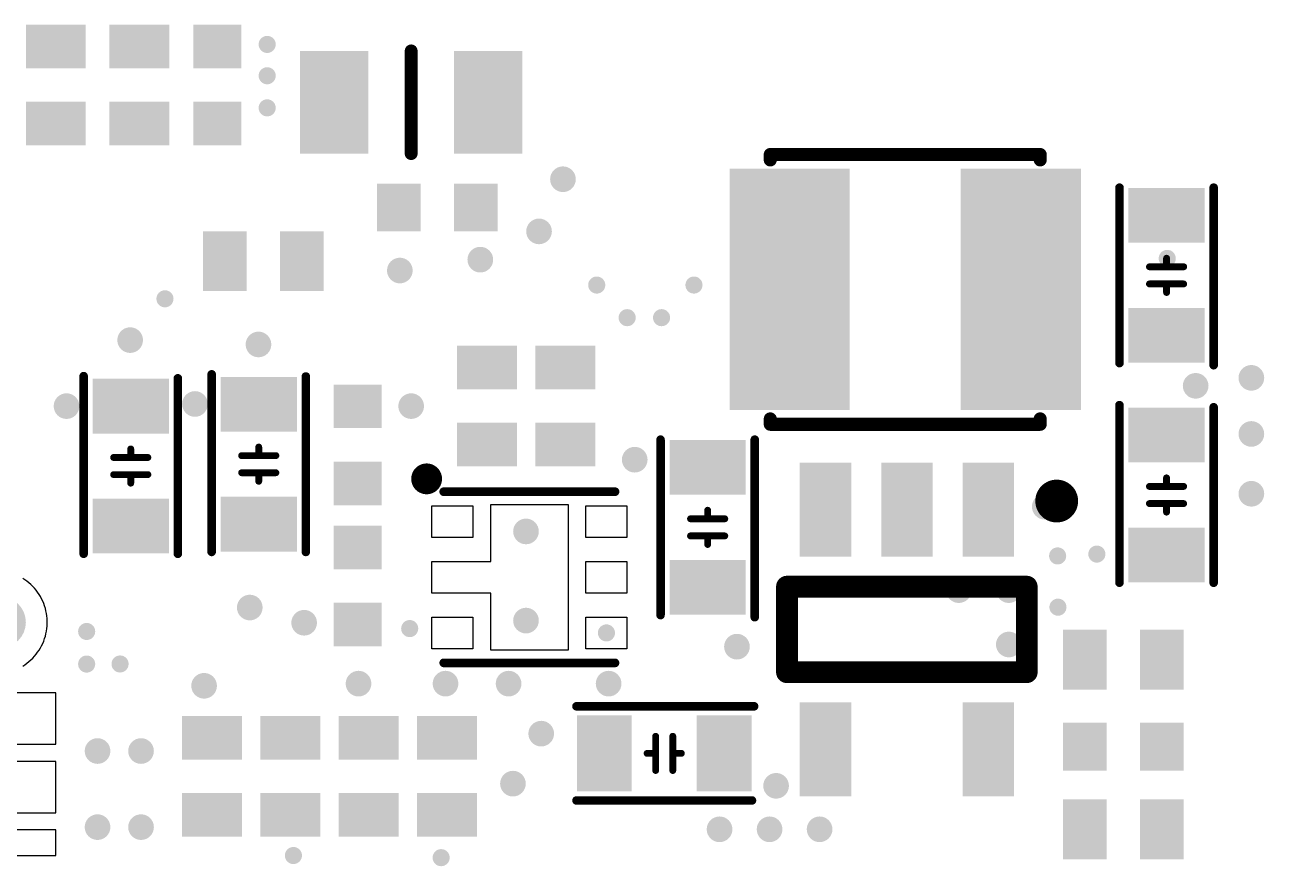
# Model space of a CAD drawing. Header units: inches. Extents: x -6.1 to 65.1, y -0.8 to 59.2.
# Drawn here: x 7.11 to 21.59, y 13.17 to 23.01 of the extents above; entities that cross this region are included whole.
import ezdxf

# ---------------------------------------------------------------- set-up
doc = ezdxf.new("R2010")
doc.units = ezdxf.units.IN
for name, color, linetype in [('Pad Holes', 156, 'Continuous'), ('Top Overlay', 2, 'Continuous'), ('Top Paste', 8, 'Continuous'), ('Via Holes', 16, 'Continuous')]:
    doc.layers.add(name, color=color, linetype=linetype)

# ---------------------------------------------------------------- blocks, each defined once
blk = doc.blocks.new('R0402_1')
at = {"layer": 'Top Paste'}
for points in [[(-0.7049985899999999, -0.35000057), (-0.7049985899999999, 0.35000057), (-0.19499961, 0.35000057), (-0.19499961, -0.35000057)], [(0.19499961, -0.35000057), (0.19499961, 0.35000057), (0.7049985899999999, 0.35000057), (0.7049985899999999, -0.35000057)]]:
    blk.add_hatch(color=8, dxfattribs=at).paths.add_polyline_path(points)
blk = doc.blocks.new('C0402_59')
at = {"layer": 'Top Paste'}
for points in [[(-0.70500113, -0.27999944), (-0.70500113, 0.27999944), (-0.19500215, 0.27999944), (-0.19500215, -0.27999944)], [(0.19500215, -0.27999944), (0.19500215, 0.27999944), (0.70500113, 0.27999944), (0.70500113, -0.27999944)]]:
    blk.add_hatch(color=8, dxfattribs=at).paths.add_polyline_path(points)
blk = doc.blocks.new('C0603_60')
at = {"layer": 'Top Paste'}
for points in [[(-1.02000177, -0.44500038), (-1.02000177, 0.4450003799999999), (-0.38000051, 0.44500038), (-0.3800005099999999, -0.4450003799999999)], [(0.38000051, -0.44500038), (0.3800005099999999, 0.4450003799999999), (1.02000177, 0.44500038), (1.02000177, -0.4450003799999999)]]:
    blk.add_hatch(color=8, dxfattribs=at).paths.add_polyline_path(points)
at = {"layer": 'Top Overlay'}
for points, const_width in [([(1.02499922, 0.5499989), (-1.02499922, 0.5499989)], 0.0999998), ([(-0.0999998, -0.1999996), (-0.0999998, 0.1999996)], 0.07999984), ([(0.0999998, -0.1999996), (0.0999998, 0.1999996)], 0.07999984), ([(-0.0999998, 0), (-0.1999996, 0)], 0.07999984), ([(0.1999996, 0), (0.0999998, 0)], 0.07999984), ([(1.02499922, -0.5499989), (-1.05000044, -0.5499989)], 0.0999998)]:
    blk.add_lwpolyline(points, dxfattribs=dict(at, const_width=const_width))
for points, const_width in [([(-1.0499979, 0.5499989, 1), (-1.00000054, 0.5499989, 1)], 0.0499999), ([(1.00000054, 0.5499989, 1), (1.0499979, 0.5499989, 1)], 0.0499999), ([(-0.11999976, 0.1999996, 1), (-0.07999984, 0.1999996, 1)], 0.03999992), ([(0.07999984, 0.1999996, 1), (0.11999976, 0.1999996, 1)], 0.03999992), ([(-0.21999956, 0, 1), (-0.17999964, 0, 1)], 0.03999992), ([(-0.11999976, 0, 1), (-0.07999984, 0, 1)], 0.03999992), ([(0.07999984, 0, 1), (0.11999976, 0, 1)], 0.03999992), ([(0.17999964, 0, 1), (0.21999956, 0, 1)], 0.03999992), ([(-0.11999976, -0.1999996, 1), (-0.07999984, -0.1999996, 1)], 0.03999992), ([(0.07999984, -0.1999996, 1), (0.11999976, -0.1999996, 1)], 0.03999992), ([(-1.07499912, -0.5499989, 1), (-1.02500176, -0.5499989, 1)], 0.0499999), ([(1.00000054, -0.5499989, 1), (1.0499979, -0.5499989, 1)], 0.0499999)]:
    blk.add_lwpolyline(points, format="xyb", close=True, dxfattribs=dict(at, const_width=const_width))
blk = doc.blocks.new('C0603_61')
at = {"layer": 'Top Paste'}
for points in [[(-1.02000177, -0.44500038), (-1.02000177, 0.4450003799999999), (-0.38000051, 0.44500038), (-0.3800005099999999, -0.4450003799999999)], [(0.38000051, -0.44500038), (0.3800005099999999, 0.4450003799999999), (1.02000177, 0.44500038), (1.02000177, -0.4450003799999999)]]:
    blk.add_hatch(color=8, dxfattribs=at).paths.add_polyline_path(points)
at = {"layer": 'Top Overlay'}
for points, const_width in [([(1.02499922, 0.5499989), (-1.02499922, 0.5499989)], 0.0999998), ([(-0.0999998, -0.1999996), (-0.0999998, 0.1999996)], 0.07999984), ([(0.0999998, -0.1999996), (0.0999998, 0.1999996)], 0.07999984), ([(-0.0999998, 0), (-0.1999996, 0)], 0.07999984), ([(0.1999996, 0), (0.0999998, 0)], 0.07999984), ([(1.02499922, -0.5499989), (-1.05000044, -0.5499989)], 0.0999998)]:
    blk.add_lwpolyline(points, dxfattribs=dict(at, const_width=const_width))
for points, const_width in [([(-1.0499979, 0.5499989, 1), (-1.00000054, 0.5499989, 1)], 0.0499999), ([(1.00000054, 0.5499989, 1), (1.0499979, 0.5499989, 1)], 0.0499999), ([(-0.11999976, 0.1999996, 1), (-0.07999984, 0.1999996, 1)], 0.03999992), ([(0.07999984, 0.1999996, 1), (0.11999976, 0.1999996, 1)], 0.03999992), ([(-0.21999956, 0, 1), (-0.17999964, 0, 1)], 0.03999992), ([(-0.11999976, 0, 1), (-0.07999984, 0, 1)], 0.03999992), ([(0.07999984, 0, 1), (0.11999976, 0, 1)], 0.03999992), ([(0.17999964, 0, 1), (0.21999956, 0, 1)], 0.03999992), ([(-0.11999976, -0.1999996, 1), (-0.07999984, -0.1999996, 1)], 0.03999992), ([(0.07999984, -0.1999996, 1), (0.11999976, -0.1999996, 1)], 0.03999992), ([(-1.07499912, -0.5499989, 1), (-1.02500176, -0.5499989, 1)], 0.0499999), ([(1.00000054, -0.5499989, 1), (1.0499979, -0.5499989, 1)], 0.0499999)]:
    blk.add_lwpolyline(points, format="xyb", close=True, dxfattribs=dict(at, const_width=const_width))
blk = doc.blocks.new('USB_C_SMD_TYPE_C_6PIN_2MD_073_71')
at = {"layer": 'Pad Holes'}
h = blk.add_hatch(color=7, dxfattribs=at)
edge = h.paths.add_edge_path()
edge.add_arc((-4.3249596, 1.3750417), 0.2999994, 180, 360)
edge.add_line((-4.0249602, 1.3750417), (-4.0249602, 2.2750399))
edge.add_arc((-4.3249596, 2.2750399), 0.2999994, 0, 180)
edge.add_line((-4.624959, 2.2750399), (-4.624959, 1.3750417))
at = {"layer": 'Top Paste'}
for p, q in [((-3.5000184, 2.9250386), (-3.5000184, 2.9250386)), ((-3.5000184, 2.9250386), (-3.5000184, 1.8250408)), ((-2.9000196, 2.9250386), (-3.5000184, 2.9250386)), ((-2.9000196, 1.8250408), (-2.9000196, 2.9250386)), ((-2.6999184, 2.9250386), (-2.6999184, 2.9250386)), ((-2.6999184, 2.9250386), (-2.6999184, 1.8250408)), ((-2.0999196, 2.9250386), (-2.6999184, 2.9250386)), ((-2.0999196, 1.8250408), (-2.0999196, 2.9250386)), ((-1.5999206, 2.9250386), (-1.8999454, 2.9250386)), ((-1.8999454, 2.9250386), (-1.8999454, 1.8250408)), ((-1.5999206, 1.8250408), (-1.5999206, 2.9250386)), ((-4.5987208, 2.7590496), (-4.6249844, 2.744724)), ((-4.571746, 2.772029), (-4.5987208, 2.7590496)), ((-4.544187, 2.7836368), (-4.571746, 2.772029)), ((-4.5160692, 2.793873), (-4.544187, 2.7836368)), ((-4.4874942, 2.8026868), (-4.5160692, 2.793873)), ((-4.458487399999999, 2.8100782), (-4.4874942, 2.8026868)), ((-4.429175799999999, 2.8159964), (-4.458487399999999, 2.8100782)), ((-4.3995848, 2.8204668), (-4.429175799999999, 2.8159964)), ((-4.369816, 2.8234386), (-4.3995848, 2.8204668)), ((-4.339945599999999, 2.8249372), (-4.369816, 2.8234386)), ((-4.339945599999999, 2.8249372), (-4.339945599999999, 2.8249372)), ((-4.3100244, 2.8249372), (-4.339945599999999, 2.8249372)), ((-4.280154, 2.8234386), (-4.3100244, 2.8249372)), ((-4.250385199999999, 2.8204668), (-4.280154, 2.8234386)), ((-4.220794199999999, 2.8159964), (-4.250385199999999, 2.8204668)), ((-4.1914826, 2.8100782), (-4.220794199999999, 2.8159964)), ((-4.162475799999999, 2.8026868), (-4.1914826, 2.8100782)), ((-4.1339008, 2.793873), (-4.162475799999999, 2.8026868)), ((-4.105783, 2.7836368), (-4.1339008, 2.793873)), ((-4.078224, 2.772029), (-4.105783, 2.7836368)), ((-4.0512492, 2.7590496), (-4.078224, 2.772029)), ((-4.0249856, 2.744724), (-4.0512492, 2.7590496)), ((-4.7846234, 2.6107898), (-4.803267, 2.5873964)), ((-4.7648114, 2.633218), (-4.7846234, 2.6107898)), ((-4.743932599999999, 2.6546302), (-4.7648114, 2.633218)), ((-4.721986999999999, 2.6749756), (-4.743932599999999, 2.6546302)), ((-4.699076199999999, 2.6942034), (-4.721986999999999, 2.6749756)), ((-4.6752256, 2.7122882), (-4.699076199999999, 2.6942034)), ((-4.6505114, 2.7291284), (-4.6752256, 2.7122882)), ((-4.6249844, 2.744724), (-4.6505114, 2.7291284)), ((-3.9994586, 2.7291284), (-4.0249856, 2.744724)), ((-3.9747444, 2.7122882), (-3.9994586, 2.7291284)), ((-3.950893799999999, 2.6942034), (-3.9747444, 2.7122882)), ((-3.927983, 2.6749756), (-3.950893799999999, 2.6942034)), ((-3.9060374, 2.6546302), (-3.927983, 2.6749756)), ((-3.8851586, 2.633218), (-3.9060374, 2.6546302)), ((-3.8653466, 2.6107898), (-3.8851586, 2.633218)), ((-3.846703, 2.5873964), (-3.8653466, 2.6107898)), ((-4.8207168, 2.563114), (-4.8369474, 2.537968)), ((-4.803267, 2.5873964), (-4.8207168, 2.563114)), ((-3.8292532, 2.563114), (-3.846703, 2.5873964)), ((-3.8130226, 2.537968), (-3.8292532, 2.563114))]:
    blk.add_line(p, q, dxfattribs=at)
blk = doc.blocks.new('SOT_23_5_82')
at = {"layer": 'Top Paste'}
for points in [[(-0.8499970299999999, 1.2500102), (-0.8499970299999999, 0.6500113999999999), (-1.94999737, 0.6500113999999999), (-1.94999737, 1.2500102)], [(1.94999737, 1.2500102), (1.94999737, 0.6500113999999999), (0.8499970299999999, 0.6500113999999999), (0.8499970299999999, 1.2500102)], [(1.94999737, 0.2999994), (1.94999737, -0.2999994), (0.8499970299999999, -0.2999994), (0.8499970299999999, 0.2999994)], [(-0.8499970299999999, -0.6500113999999999), (-0.8499970299999999, -1.2500102), (-1.94999737, -1.2500102), (-1.94999737, -0.6500113999999999)], [(1.94999737, -0.6500113999999999), (1.94999737, -1.2500102), (0.8499970299999999, -1.2500102), (0.8499970299999999, -0.6500113999999999)]]:
    blk.add_hatch(color=8, dxfattribs=at).paths.add_polyline_path(points)
at = {"layer": 'Top Overlay', "const_width": 0.254}
for points in [[(-0.4999736, 1.3999972), (0.5000243999999999, 1.3999972)], [(-0.4999736, 1.3999972), (-0.4999736, -1.3999972)], [(0.5000243999999999, 1.3999972), (0.5000243999999999, -1.3999972)], [(-0.4999736, -1.3999972), (0.5000243999999999, -1.3999972)]]:
    blk.add_lwpolyline(points, dxfattribs=at)
at = {"layer": 'Top Overlay'}
for points, const_width in [([(-0.5634735999999999, 1.3999972, 1), (-0.4364736, 1.3999972, 1)], 0.127), ([(-0.5634735999999999, 1.3999972, 1), (-0.4364736, 1.3999972, 1)], 0.127), ([(0.4365244, 1.3999972, 1), (0.5635244, 1.3999972, 1)], 0.127), ([(0.4365244, 1.3999972, 1), (0.5635244, 1.3999972, 1)], 0.127), ([(-0.5634735999999999, -1.3999972, 1), (-0.4364736, -1.3999972, 1)], 0.127), ([(-0.5634735999999999, -1.3999972, 1), (-0.4364736, -1.3999972, 1)], 0.127), ([(0.4365244, -1.3999972, 1), (0.5635244, -1.3999972, 1)], 0.127), ([(0.4365244, -1.3999972, 1), (0.5635244, -1.3999972, 1)], 0.127), ([(1.62500564, -1.74999904, 1), (1.3750036, -1.74999904, 1)], 0.2499995), ([(1.31250436, -1.74999904, 1), (1.43750284, -1.74999904, 1)], 0.12499848), ([(1.5625064, -1.74999904, 1), (1.68750488, -1.74999904, 1)], 0.12499848)]:
    blk.add_lwpolyline(points, format="xyb", close=True, dxfattribs=dict(at, const_width=const_width))
blk = doc.blocks.new('U_DFN2020_6_L2_0_W2_0_P0_65_BL_EP_83')
at = {"layer": 'Top Overlay', "const_width": 0.1016}
for points in [[(-0.999998, -0.999998), (-0.999998, 0.999998)], [(0.999998, -0.999998), (0.999998, 0.999998)], [(0.999998, -0.999998), (0.9995915999999999, -0.999998)]]:
    blk.add_lwpolyline(points, dxfattribs=at)
at = {"layer": 'Top Overlay'}
for points, const_width in [([(-1.025398, 0.999998, 1), (-0.974598, 0.999998, 1)], 0.0508), ([(0.974598, 0.999998, 1), (1.025398, 0.999998, 1)], 0.0508), ([(-1.025398, -0.999998, 1), (-0.974598, -0.999998, 1)], 0.0508), ([(0.9741915999999999, -0.999998, 1), (1.0249916, -0.999998, 1)], 0.0508), ([(0.974598, -0.999998, 1), (1.025398, -0.999998, 1)], 0.0508), ([(0.974598, -0.999998, 1), (1.025398, -0.999998, 1)], 0.0508), ([(-1.0599928, -1.1999976, 1), (-1.2399772, -1.1999976, 1)], 0.1800098), ([(-1.28497838, -1.1999976, 1), (-1.19497602, -1.1999976, 1)], 0.0900049), ([(-1.10499398, -1.1999976, 1), (-1.01499162, -1.1999976, 1)], 0.0900049)]:
    blk.add_lwpolyline(points, format="xyb", close=True, dxfattribs=dict(at, const_width=const_width))
at = {"layer": 'Top Paste'}
for p, q in [((-0.8343646, 1.1401552), (-0.8343646, 1.1401552)), ((-0.8343646, 1.1401552), (-0.4643882, 1.1401552)), ((-0.8343646, 0.6600952), (-0.8343646, 1.1401552)), ((-0.4643882, 1.1401552), (-0.4643882, 0.6600952)), ((-0.1849882, 1.1401552), (-0.1849882, 1.1401552)), ((-0.1849882, 1.1401552), (0.1849882, 1.1401552)), ((-0.1849882, 0.6600952), (-0.1849882, 1.1401552)), ((0.1849882, 1.1401552), (0.1849882, 0.6600952)), ((0.4646422, 1.1401552), (0.4646422, 1.1401552)), ((0.4646422, 1.1401552), (0.8346186, 1.1401552)), ((0.4646422, 0.6600952), (0.4646422, 1.1401552)), ((0.8346186, 1.1401552), (0.8346186, 0.6600952)), ((-0.4643882, 0.6600952), (-0.8343646, 0.6600952)), ((0.1849882, 0.6600952), (-0.1849882, 0.6600952)), ((0.8346186, 0.6600952), (0.4646422, 0.6600952)), ((-0.850011, -0.4486148), (-0.850011, 0.4514087999999999)), ((-0.850011, 0.4514087999999999), (0.850011, 0.4514087999999999)), ((0.850011, 0.4514087999999999), (0.850011, -0.4486148)), ((-0.850011, -0.4486148), (-0.850011, -0.4486148)), ((-0.1849882, -0.4489957999999999), (-0.850011, -0.4486148)), ((-0.1849882, -1.1400028), (-0.1849882, -0.4489957999999999)), ((0.850011, -0.4486148), (0.1849882, -0.4489957999999999)), ((0.1849882, -0.4489957999999999), (0.1849882, -1.1400028)), ((-0.8348726, -0.6598412), (-0.8348726, -0.6598412)), ((-0.8348726, -0.6598412), (-0.4648962, -0.6598412)), ((-0.8348726, -1.1399012), (-0.8348726, -0.6598412)), ((-0.4648962, -0.6598412), (-0.4648962, -1.1399012)), ((0.4646422, -0.6598412), (0.4646422, -0.6598412)), ((0.4646422, -0.6598412), (0.8346186, -0.6598412)), ((0.4646422, -1.1399012), (0.4646422, -0.6598412)), ((0.8346186, -0.6598412), (0.8346186, -1.1399012)), ((-0.4648962, -1.1399012), (-0.8348726, -1.1399012)), ((0, -1.1400028), (-0.1849882, -1.1400028)), ((0.1849882, -1.1400028), (0, -1.1400028)), ((0.8346186, -1.1399012), (0.4646422, -1.1399012))]:
    blk.add_line(p, q, dxfattribs=at)
blk = doc.blocks.new('R0402_114')
at = {"layer": 'Top Paste'}
for points in [[(-0.70498589, -0.35000057), (-0.70498589, 0.35000057), (-0.19498691, 0.35000057), (-0.19498691, -0.35000057)], [(0.19498691, -0.35000057), (0.19498691, 0.35000057), (0.70498589, 0.35000057), (0.70498589, -0.35000057)]]:
    blk.add_hatch(color=8, dxfattribs=at).paths.add_polyline_path(points)
blk = doc.blocks.new('R0402_115')
at = {"layer": 'Top Paste'}
for points in [[(-0.70498589, -0.35000057), (-0.70498589, 0.35000057), (-0.19498691, 0.35000057), (-0.19498691, -0.35000057)], [(0.19498691, -0.35000057), (0.19498691, 0.35000057), (0.70498589, 0.35000057), (0.70498589, -0.35000057)]]:
    blk.add_hatch(color=8, dxfattribs=at).paths.add_polyline_path(points)
blk = doc.blocks.new('R0402_137')
at = {"layer": 'Top Paste'}
for points in [[(-0.70498589, -0.35000057), (-0.70498589, 0.35000057), (-0.19498691, 0.35000057), (-0.19498691, -0.35000057)], [(0.19498691, -0.35000057), (0.19498691, 0.35000057), (0.70498589, 0.35000057), (0.70498589, -0.35000057)]]:
    blk.add_hatch(color=8, dxfattribs=at).paths.add_polyline_path(points)
blk = doc.blocks.new('R0402_138')
at = {"layer": 'Top Paste'}
for points in [[(-0.70498589, -0.35000057), (-0.70498589, 0.35000057), (-0.19498691, 0.35000057), (-0.19498691, -0.35000057)], [(0.19498691, -0.35000057), (0.19498691, 0.35000057), (0.70498589, 0.35000057), (0.70498589, -0.35000057)]]:
    blk.add_hatch(color=8, dxfattribs=at).paths.add_polyline_path(points)
blk = doc.blocks.new('R0402_139')
at = {"layer": 'Top Paste'}
for points in [[(-0.70498589, -0.35000057), (-0.70498589, 0.35000057), (-0.19498691, 0.35000057), (-0.19498691, -0.35000057)], [(0.19498691, -0.35000057), (0.19498691, 0.35000057), (0.70498589, 0.35000057), (0.70498589, -0.35000057)]]:
    blk.add_hatch(color=8, dxfattribs=at).paths.add_polyline_path(points)
blk = doc.blocks.new('R0402_140')
at = {"layer": 'Top Paste'}
for points in [[(-0.70498589, -0.35000057), (-0.70498589, 0.35000057), (-0.19498691, 0.35000057), (-0.19498691, -0.35000057)], [(0.19498691, -0.35000057), (0.19498691, 0.35000057), (0.70498589, 0.35000057), (0.70498589, -0.35000057)]]:
    blk.add_hatch(color=8, dxfattribs=at).paths.add_polyline_path(points)
blk = doc.blocks.new('R0402_143')
at = {"layer": 'Top Paste'}
for points in [[(-0.70498589, -0.3500005700000001), (-0.70498589, 0.3500005699999999), (-0.1949869100000001, 0.3500005700000001), (-0.1949869099999999, -0.3500005699999999)], [(0.1949869100000001, -0.3500005700000001), (0.1949869099999999, 0.3500005699999999), (0.70498589, 0.3500005700000001), (0.70498589, -0.3500005699999999)]]:
    blk.add_hatch(color=8, dxfattribs=at).paths.add_polyline_path(points)
blk = doc.blocks.new('R0402_144')
at = {"layer": 'Top Paste'}
for points in [[(-0.70498589, -0.35000057), (-0.70498589, 0.35000057), (-0.19498691, 0.35000057), (-0.19498691, -0.35000057)], [(0.19498691, -0.35000057), (0.19498691, 0.35000057), (0.70498589, 0.35000057), (0.70498589, -0.35000057)]]:
    blk.add_hatch(color=8, dxfattribs=at).paths.add_polyline_path(points)
blk = doc.blocks.new('R0402_147')
at = {"layer": 'Top Paste'}
for points in [[(-0.70498589, -0.35000057), (-0.70498589, 0.35000057), (-0.19498691, 0.35000057), (-0.19498691, -0.35000057)], [(0.19498691, -0.35000057), (0.19498691, 0.35000057), (0.70498589, 0.35000057), (0.70498589, -0.35000057)]]:
    blk.add_hatch(color=8, dxfattribs=at).paths.add_polyline_path(points)
blk = doc.blocks.new('R0402_148')
at = {"layer": 'Top Paste'}
for points in [[(-0.70498589, -0.3500005700000001), (-0.70498589, 0.3500005699999999), (-0.1949869100000001, 0.3500005700000001), (-0.1949869099999999, -0.3500005699999999)], [(0.1949869100000001, -0.3500005700000001), (0.1949869099999999, 0.3500005699999999), (0.70498589, 0.3500005700000001), (0.70498589, -0.3500005699999999)]]:
    blk.add_hatch(color=8, dxfattribs=at).paths.add_polyline_path(points)
blk = doc.blocks.new('FB_0805_165')
at = {"layer": 'Top Paste'}
for points in [[(-1.30002407, 0.6000000699999999), (-0.50002313, 0.6000000699999999), (-0.50002313, -0.6000000699999999), (-1.30002407, -0.6000000699999999)], [(0.50002313, 0.6000000699999999), (1.30002407, 0.6000000699999999), (1.30002407, -0.6000000699999999), (0.50002313, -0.6000000699999999)]]:
    blk.add_hatch(color=8, dxfattribs=at).paths.add_polyline_path(points)
at = {"layer": 'Top Overlay', "const_width": 0.1499997}
blk.add_lwpolyline([(0, -0.5999987999999999), (0, 0.5999987999999999)], dxfattribs=at)
at = {"layer": 'Top Overlay', "const_width": 0.07499858}
for points in [[(-0.03750056, 0.5999987999999999, 1), (0.03750056, 0.5999987999999999, 1)], [(-0.03750056, -0.5999987999999999, 1), (0.03750056, -0.5999987999999999, 1)]]:
    blk.add_lwpolyline(points, format="xyb", close=True, dxfattribs=at)
blk = doc.blocks.new('IND_SMD_L3_0_W3_0_FNR30XXS_170')
at = {"layer": 'Top Paste'}
for points in [[(-2.0508087, 1.4108049), (-0.6492112999999999, 1.4108049), (-0.6492112999999999, -1.4108049), (-2.0508087, -1.4108049)], [(0.6492112999999999, 1.4108049), (2.0508087, 1.4108049), (2.0508087, -1.4108049), (0.6492112999999999, -1.4108049)]]:
    blk.add_hatch(color=8, dxfattribs=at).paths.add_polyline_path(points)
at = {"layer": 'Top Overlay', "const_width": 0.1524}
for points in [[(1.576197, 1.576197), (-1.576197, 1.576197)], [(-1.576197, 1.576197), (-1.576197, 1.5123922)], [(1.576197, 1.576197), (1.576197, 1.5123922)], [(-1.576197, -1.5123922), (-1.576197, -1.576197)], [(1.576197, -1.5123922), (1.576197, -1.576197)], [(1.576197, -1.576197), (-1.576197, -1.576197)]]:
    blk.add_lwpolyline(points, dxfattribs=at)
at = {"layer": 'Top Overlay', "const_width": 0.0762}
for points in [[(-1.614297, 1.576197, 1), (-1.538097, 1.576197, 1)], [(-1.614297, 1.576197, 1), (-1.538097, 1.576197, 1)], [(1.538097, 1.576197, 1), (1.614297, 1.576197, 1)], [(1.538097, 1.576197, 1), (1.614297, 1.576197, 1)], [(-1.614297, 1.5123922, 1), (-1.538097, 1.5123922, 1)], [(1.538097, 1.5123922, 1), (1.614297, 1.5123922, 1)], [(-1.614297, -1.5123922, 1), (-1.538097, -1.5123922, 1)], [(1.538097, -1.5123922, 1), (1.614297, -1.5123922, 1)], [(-1.614297, -1.576197, 1), (-1.538097, -1.576197, 1)], [(-1.614297, -1.576197, 1), (-1.538097, -1.576197, 1)], [(1.538097, -1.576197, 1), (1.614297, -1.576197, 1)], [(1.538097, -1.576197, 1), (1.614297, -1.576197, 1)]]:
    blk.add_lwpolyline(points, format="xyb", close=True, dxfattribs=at)
blk = doc.blocks.new('C0402_217')
at = {"layer": 'Top Paste'}
for points in [[(-0.70498589, -0.27999944), (-0.70498589, 0.2799994399999999), (-0.19498691, 0.27999944), (-0.19498691, -0.2799994399999999)], [(0.19498691, -0.27999944), (0.19498691, 0.2799994399999999), (0.70498589, 0.27999944), (0.70498589, -0.2799994399999999)]]:
    blk.add_hatch(color=8, dxfattribs=at).paths.add_polyline_path(points)
blk = doc.blocks.new('C0402_222')
at = {"layer": 'Top Paste'}
for points in [[(-0.70498589, -0.27999944), (-0.70498589, 0.27999944), (-0.19498691, 0.27999944), (-0.19498691, -0.27999944)], [(0.19498691, -0.27999944), (0.19498691, 0.27999944), (0.70498589, 0.27999944), (0.70498589, -0.27999944)]]:
    blk.add_hatch(color=8, dxfattribs=at).paths.add_polyline_path(points)
blk = doc.blocks.new('C0603_249')
at = {"layer": 'Top Paste'}
for points in [[(-1.02002463, -0.44500038), (-1.02002463, 0.44500038), (-0.38002337, 0.44500038), (-0.38002337, -0.44500038)], [(0.38002337, -0.44500038), (0.38002337, 0.44500038), (1.02002463, 0.44500038), (1.02002463, -0.44500038)]]:
    blk.add_hatch(color=8, dxfattribs=at).paths.add_polyline_path(points)
at = {"layer": 'Top Overlay'}
for points, const_width in [([(1.0249916, 0.5500115999999999), (-1.0249916, 0.5500115999999999)], 0.0999998), ([(-0.0999744, 0.1999996), (-0.0999744, -0.1999996)], 0.07999984), ([(0.1000252, 0.1999996), (0.1000252, -0.1999996)], 0.07999984), ([(-0.0999744, 0), (-0.1999996, 0)], 0.07999984), ([(0.1999996, 0), (0.1000252, 0)], 0.07999984), ([(1.0249916, -0.5500115999999999), (-1.0499852, -0.5500115999999999)], 0.0999998)]:
    blk.add_lwpolyline(points, dxfattribs=dict(at, const_width=const_width))
for points, const_width in [([(-1.04999028, 0.5500115999999999, 1), (-0.9999929200000001, 0.5500115999999999, 1)], 0.0499999), ([(0.9999929200000001, 0.5500115999999999, 1), (1.04999028, 0.5500115999999999, 1)], 0.0499999), ([(-0.11997436, 0.1999996, 1), (-0.07997444, 0.1999996, 1)], 0.03999992), ([(0.08002524, 0.1999996, 1), (0.12002516, 0.1999996, 1)], 0.03999992), ([(-0.21999956, 0, 1), (-0.17999964, 0, 1)], 0.03999992), ([(-0.11997436, 0, 1), (-0.07997444, 0, 1)], 0.03999992), ([(0.08002524, 0, 1), (0.12002516, 0, 1)], 0.03999992), ([(0.17999964, 0, 1), (0.21999956, 0, 1)], 0.03999992), ([(-0.11997436, -0.1999996, 1), (-0.07997444, -0.1999996, 1)], 0.03999992), ([(0.08002524, -0.1999996, 1), (0.12002516, -0.1999996, 1)], 0.03999992), ([(-1.07498388, -0.5500115999999999, 1), (-1.02498652, -0.5500115999999999, 1)], 0.0499999), ([(0.9999929200000001, -0.5500115999999999, 1), (1.04999028, -0.5500115999999999, 1)], 0.0499999)]:
    blk.add_lwpolyline(points, format="xyb", close=True, dxfattribs=dict(at, const_width=const_width))
blk = doc.blocks.new('C0402_250')
at = {"layer": 'Top Paste'}
for points in [[(-0.70498589, -0.27999944), (-0.70498589, 0.27999944), (-0.19498691, 0.27999944), (-0.19498691, -0.27999944)], [(0.19498691, -0.27999944), (0.19498691, 0.27999944), (0.70498589, 0.27999944), (0.70498589, -0.27999944)]]:
    blk.add_hatch(color=8, dxfattribs=at).paths.add_polyline_path(points)
blk = doc.blocks.new('C0603_251')
at = {"layer": 'Top Paste'}
for points in [[(-1.02002463, -0.44500038), (-1.02002463, 0.44500038), (-0.38002337, 0.44500038), (-0.38002337, -0.44500038)], [(0.38002337, -0.44500038), (0.38002337, 0.44500038), (1.02002463, 0.44500038), (1.02002463, -0.44500038)]]:
    blk.add_hatch(color=8, dxfattribs=at).paths.add_polyline_path(points)
at = {"layer": 'Top Overlay'}
for points, const_width in [([(-1.0249916, 0.5500115999999999), (1.0249916, 0.5500115999999999)], 0.0999998), ([(-0.0999744, 0.1999996), (-0.0999744, -0.1999996)], 0.07999984), ([(0.1000252, 0.1999996), (0.1000252, -0.1999996)], 0.07999984), ([(-0.1999996, 0), (-0.0999744, 0)], 0.07999984), ([(0.1000252, 0), (0.1999996, 0)], 0.07999984), ([(-1.0499852, -0.5500115999999999), (1.0249916, -0.5500115999999999)], 0.0999998)]:
    blk.add_lwpolyline(points, dxfattribs=dict(at, const_width=const_width))
for points, const_width in [([(-1.04999028, 0.5500115999999999, 1), (-0.9999929200000001, 0.5500115999999999, 1)], 0.0499999), ([(0.9999929200000001, 0.5500115999999999, 1), (1.04999028, 0.5500115999999999, 1)], 0.0499999), ([(-0.11997436, 0.1999996, 1), (-0.07997444, 0.1999996, 1)], 0.03999992), ([(0.08002524, 0.1999996, 1), (0.12002516, 0.1999996, 1)], 0.03999992), ([(-0.21999956, 0, 1), (-0.17999964, 0, 1)], 0.03999992), ([(-0.11997436, 0, 1), (-0.07997444, 0, 1)], 0.03999992), ([(0.08002524, 0, 1), (0.12002516, 0, 1)], 0.03999992), ([(0.17999964, 0, 1), (0.21999956, 0, 1)], 0.03999992), ([(-0.11997436, -0.1999996, 1), (-0.07997444, -0.1999996, 1)], 0.03999992), ([(0.08002524, -0.1999996, 1), (0.12002516, -0.1999996, 1)], 0.03999992), ([(-1.07498388, -0.5500115999999999, 1), (-1.02498652, -0.5500115999999999, 1)], 0.0499999), ([(0.9999929200000001, -0.5500115999999999, 1), (1.04999028, -0.5500115999999999, 1)], 0.0499999)]:
    blk.add_lwpolyline(points, format="xyb", close=True, dxfattribs=dict(at, const_width=const_width))
blk = doc.blocks.new('C0603_252')
at = {"layer": 'Top Paste'}
for points in [[(-1.02002463, -0.44500038), (-1.02002463, 0.4450003799999999), (-0.38002337, 0.44500038), (-0.3800233699999999, -0.4450003799999999)], [(0.38002337, -0.44500038), (0.3800233699999999, 0.4450003799999999), (1.02002463, 0.44500038), (1.02002463, -0.4450003799999999)]]:
    blk.add_hatch(color=8, dxfattribs=at).paths.add_polyline_path(points)
at = {"layer": 'Top Overlay'}
for points, const_width in [([(1.0249916, 0.5500115999999999), (-1.0249916, 0.5500115999999999)], 0.0999998), ([(-0.0999744, -0.1999996), (-0.0999744, 0.1999996)], 0.07999984), ([(0.1000252, -0.1999996), (0.1000252, 0.1999996)], 0.07999984), ([(-0.0999744, 0), (-0.1999996, 0)], 0.07999984), ([(0.1999996, 0), (0.1000252, 0)], 0.07999984), ([(1.0249916, -0.5500115999999999), (-1.0499852, -0.5500115999999999)], 0.0999998)]:
    blk.add_lwpolyline(points, dxfattribs=dict(at, const_width=const_width))
for points, const_width in [([(-1.04999028, 0.5500115999999999, 1), (-0.9999929200000001, 0.5500115999999999, 1)], 0.0499999), ([(0.9999929200000001, 0.5500115999999999, 1), (1.04999028, 0.5500115999999999, 1)], 0.0499999), ([(-0.11997436, 0.1999996, 1), (-0.07997444, 0.1999996, 1)], 0.03999992), ([(0.08002524, 0.1999996, 1), (0.12002516, 0.1999996, 1)], 0.03999992), ([(-0.21999956, 0, 1), (-0.17999964, 0, 1)], 0.03999992), ([(-0.11997436, 0, 1), (-0.07997444, 0, 1)], 0.03999992), ([(0.08002524, 0, 1), (0.12002516, 0, 1)], 0.03999992), ([(0.17999964, 0, 1), (0.21999956, 0, 1)], 0.03999992), ([(-0.11997436, -0.1999996, 1), (-0.07997444, -0.1999996, 1)], 0.03999992), ([(0.08002524, -0.1999996, 1), (0.12002516, -0.1999996, 1)], 0.03999992), ([(-1.07498388, -0.5500115999999999, 1), (-1.02498652, -0.5500115999999999, 1)], 0.0499999), ([(0.9999929200000001, -0.5500115999999999, 1), (1.04999028, -0.5500115999999999, 1)], 0.0499999)]:
    blk.add_lwpolyline(points, format="xyb", close=True, dxfattribs=dict(at, const_width=const_width))
blk = doc.blocks.new('C0603_253')
at = {"layer": 'Top Paste'}
for points in [[(-1.02002463, -0.44500038), (-1.02002463, 0.44500038), (-0.38002337, 0.44500038), (-0.38002337, -0.44500038)], [(0.38002337, -0.44500038), (0.38002337, 0.44500038), (1.02002463, 0.44500038), (1.02002463, -0.44500038)]]:
    blk.add_hatch(color=8, dxfattribs=at).paths.add_polyline_path(points)
at = {"layer": 'Top Overlay'}
for points, const_width in [([(-1.0249916, 0.5500115999999999), (1.0249916, 0.5500115999999999)], 0.0999998), ([(-0.0999744, 0.1999996), (-0.0999744, -0.1999996)], 0.07999984), ([(0.1000252, 0.1999996), (0.1000252, -0.1999996)], 0.07999984), ([(-0.1999996, 0), (-0.0999744, 0)], 0.07999984), ([(0.1000252, 0), (0.1999996, 0)], 0.07999984), ([(-1.0499852, -0.5500115999999999), (1.0249916, -0.5500115999999999)], 0.0999998)]:
    blk.add_lwpolyline(points, dxfattribs=dict(at, const_width=const_width))
for points, const_width in [([(-1.04999028, 0.5500115999999999, 1), (-0.9999929200000001, 0.5500115999999999, 1)], 0.0499999), ([(0.9999929200000001, 0.5500115999999999, 1), (1.04999028, 0.5500115999999999, 1)], 0.0499999), ([(-0.11997436, 0.1999996, 1), (-0.07997444, 0.1999996, 1)], 0.03999992), ([(0.08002524, 0.1999996, 1), (0.12002516, 0.1999996, 1)], 0.03999992), ([(-0.21999956, 0, 1), (-0.17999964, 0, 1)], 0.03999992), ([(-0.11997436, 0, 1), (-0.07997444, 0, 1)], 0.03999992), ([(0.08002524, 0, 1), (0.12002516, 0, 1)], 0.03999992), ([(0.17999964, 0, 1), (0.21999956, 0, 1)], 0.03999992), ([(-0.11997436, -0.1999996, 1), (-0.07997444, -0.1999996, 1)], 0.03999992), ([(0.08002524, -0.1999996, 1), (0.12002516, -0.1999996, 1)], 0.03999992), ([(-1.07498388, -0.5500115999999999, 1), (-1.02498652, -0.5500115999999999, 1)], 0.0499999), ([(0.9999929200000001, -0.5500115999999999, 1), (1.04999028, -0.5500115999999999, 1)], 0.0499999)]:
    blk.add_lwpolyline(points, format="xyb", close=True, dxfattribs=dict(at, const_width=const_width))
blk = doc.blocks.new('C0402_254')
at = {"layer": 'Top Paste'}
for points in [[(-0.70500113, -0.27999944), (-0.70500113, 0.27999944), (-0.19500215, 0.27999944), (-0.19500215, -0.27999944)], [(0.19500215, -0.27999944), (0.19500215, 0.27999944), (0.70500113, 0.27999944), (0.70500113, -0.27999944)]]:
    blk.add_hatch(color=8, dxfattribs=at).paths.add_polyline_path(points)

msp = doc.modelspace()

# ---------------------------------------------------------------- hatches: boundary and pattern name
at = {"layer": 'Via Holes'}
h = msp.add_hatch(color=7, dxfattribs=at)
edge = h.paths.add_edge_path()
edge.add_arc((8.47019896, 22.77560088), 0.0999998, 0, 360)
h = msp.add_hatch(color=7, dxfattribs=at)
edge = h.paths.add_edge_path()
edge.add_arc((9.35970188, 22.75000276), 0.1499997, 0, 360)
h = msp.add_hatch(color=7, dxfattribs=at)
edge = h.paths.add_edge_path()
edge.add_arc((9.94339896, 22.77560088), 0.0999998, 0, 360)
h = msp.add_hatch(color=7, dxfattribs=at)
edge = h.paths.add_edge_path()
edge.add_arc((7.479598960000001, 22.72480088), 0.0999998, 0, 360)
h = msp.add_hatch(color=7, dxfattribs=at)
edge = h.paths.add_edge_path()
edge.add_arc((9.94339896, 22.40959196), 0.0999998, 0, 360)
h = msp.add_hatch(color=7, dxfattribs=at)
edge = h.paths.add_edge_path()
edge.add_arc((9.94339896, 22.03451524), 0.0999998, 0, 360)
h = msp.add_hatch(color=7, dxfattribs=at)
edge = h.paths.add_edge_path()
edge.add_arc((13.39779896, 21.20080088), 0.1499997, 0, 360)
h = msp.add_hatch(color=7, dxfattribs=at)
edge = h.paths.add_edge_path()
edge.add_arc((13.11839896, 20.59120088), 0.1499997, 0, 360)
h = msp.add_hatch(color=7, dxfattribs=at)
edge = h.paths.add_edge_path()
edge.add_arc((12.43259896, 20.26100088), 0.1499997, 0, 360)
h = msp.add_hatch(color=7, dxfattribs=at)
edge = h.paths.add_edge_path()
edge.add_arc((11.49279896, 20.13400088), 0.1499997, 0, 360)
h = msp.add_hatch(color=7, dxfattribs=at)
edge = h.paths.add_edge_path()
edge.add_arc((20.4551915, 20.27584972), 0.0999998, 0, 360)
h = msp.add_hatch(color=7, dxfattribs=at)
edge = h.paths.add_edge_path()
edge.add_arc((13.79224064, 19.96440254), 0.0999998, 0, 360)
h = msp.add_hatch(color=7, dxfattribs=at)
edge = h.paths.add_edge_path()
edge.add_arc((14.92782384, 19.96440254), 0.0999998, 0, 360)
h = msp.add_hatch(color=7, dxfattribs=at)
edge = h.paths.add_edge_path()
edge.add_arc((8.74959896, 19.80380088), 0.0999998, 0, 360)
h = msp.add_hatch(color=7, dxfattribs=at)
edge = h.paths.add_edge_path()
edge.add_arc((14.14784064, 19.58340254), 0.0999998, 0, 360)
h = msp.add_hatch(color=7, dxfattribs=at)
edge = h.paths.add_edge_path()
edge.add_arc((14.54944004, 19.58340254), 0.0999998, 0, 360)
h = msp.add_hatch(color=7, dxfattribs=at)
edge = h.paths.add_edge_path()
edge.add_arc((8.343198959999999, 19.32120088), 0.1499997, 0, 360)
h = msp.add_hatch(color=7, dxfattribs=at)
edge = h.paths.add_edge_path()
edge.add_arc((9.841798959999998, 19.27040088), 0.1499997, 0, 360)
h = msp.add_hatch(color=7, dxfattribs=at)
edge = h.paths.add_edge_path()
edge.add_arc((20.67564064, 19.38020254), 0.1499997, 0, 360)
h = msp.add_hatch(color=7, dxfattribs=at)
edge = h.paths.add_edge_path()
edge.add_arc((12.51199936, 18.99997216), 0.0999998, 0, 360)
h = msp.add_hatch(color=7, dxfattribs=at)
edge = h.paths.add_edge_path()
edge.add_arc((13.42639936, 18.99997216), 0.0999998, 0, 360)
h = msp.add_hatch(color=7, dxfattribs=at)
edge = h.paths.add_edge_path()
edge.add_arc((21.43764064, 18.88028736), 0.1499997, 0, 360)
h = msp.add_hatch(color=7, dxfattribs=at)
edge = h.paths.add_edge_path()
edge.add_arc((20.7870806, 18.78691696), 0.1499997, 0, 360)
h = msp.add_hatch(color=7, dxfattribs=at)
edge = h.paths.add_edge_path()
edge.add_arc((7.600040679999999, 18.55000354), 0.1499997, 0, 360)
h = msp.add_hatch(color=7, dxfattribs=at)
edge = h.paths.add_edge_path()
edge.add_arc((9.10004022, 18.57500222), 0.1499997, 0, 360)
h = msp.add_hatch(color=7, dxfattribs=at)
edge = h.paths.add_edge_path()
edge.add_arc((11.62504152, 18.55000354), 0.1499997, 0, 360)
h = msp.add_hatch(color=7, dxfattribs=at)
edge = h.paths.add_edge_path()
edge.add_arc((20.44704064, 18.21180254), 0.1499997, 0, 360)
h = msp.add_hatch(color=7, dxfattribs=at)
edge = h.paths.add_edge_path()
edge.add_arc((21.43764064, 18.2250842), 0.1499997, 0, 360)
h = msp.add_hatch(color=7, dxfattribs=at)
edge = h.paths.add_edge_path()
edge.add_arc((14.23599896, 17.92420088), 0.1499997, 0, 360)
h = msp.add_hatch(color=7, dxfattribs=at)
edge = h.paths.add_edge_path()
edge.add_arc((21.43764064, 17.52600254), 0.1499997, 0, 360)
h = msp.add_hatch(color=7, dxfattribs=at)
edge = h.paths.add_edge_path()
edge.add_arc((19.02503942, 17.37500208), 0.1499997, 0, 360)
h = msp.add_hatch(color=7, dxfattribs=at)
edge = h.paths.add_edge_path()
edge.add_arc((12.96599896, 17.08600088), 0.1499997, 0, 360)
h = msp.add_hatch(color=7, dxfattribs=at)
edge = h.paths.add_edge_path()
edge.add_arc((19.17504166, 16.80000196), 0.0999998, 0, 360)
h = msp.add_hatch(color=7, dxfattribs=at)
edge = h.paths.add_edge_path()
edge.add_arc((19.63322718, 16.82126176), 0.0999998, 0, 360)
h = msp.add_hatch(color=7, dxfattribs=at)
edge = h.paths.add_edge_path()
edge.add_arc((18.02059896, 16.40020088), 0.1499997, 0, 360)
h = msp.add_hatch(color=7, dxfattribs=at)
edge = h.paths.add_edge_path()
edge.add_arc((18.60479896, 16.40020088), 0.1499997, 0, 360)
h = msp.add_hatch(color=7, dxfattribs=at)
edge = h.paths.add_edge_path()
edge.add_arc((9.740198959999999, 16.19700088), 0.1499997, 0, 360)
h = msp.add_hatch(color=7, dxfattribs=at)
edge = h.paths.add_edge_path()
edge.add_arc((19.17880086, 16.20121728), 0.0999998, 0, 360)
h = msp.add_hatch(color=7, dxfattribs=at)
edge = h.paths.add_edge_path()
edge.add_arc((10.37519896, 16.01920088), 0.1499997, 0, 360)
h = msp.add_hatch(color=7, dxfattribs=at)
edge = h.paths.add_edge_path()
edge.add_arc((12.96599896, 16.04460088), 0.1499997, 0, 360)
h = msp.add_hatch(color=7, dxfattribs=at)
edge = h.paths.add_edge_path()
edge.add_arc((7.835198959999999, 15.91760088), 0.0999998, 0, 360)
h = msp.add_hatch(color=7, dxfattribs=at)
edge = h.paths.add_edge_path()
edge.add_arc((11.60784064, 15.95120254), 0.0999998, 0, 360)
h = msp.add_hatch(color=7, dxfattribs=at)
edge = h.paths.add_edge_path()
edge.add_arc((13.90559576, 15.90048128), 0.0999998, 0, 360)
h = msp.add_hatch(color=7, dxfattribs=at)
edge = h.paths.add_edge_path()
edge.add_arc((15.42979896, 15.73980088), 0.1499997, 0, 360)
h = msp.add_hatch(color=7, dxfattribs=at)
edge = h.paths.add_edge_path()
edge.add_arc((18.60479896, 15.76520088), 0.1499997, 0, 360)
h = msp.add_hatch(color=7, dxfattribs=at)
edge = h.paths.add_edge_path()
edge.add_arc((7.835198959999999, 15.53660088), 0.0999998, 0, 360)
h = msp.add_hatch(color=7, dxfattribs=at)
edge = h.paths.add_edge_path()
edge.add_arc((8.22519056, 15.53758132), 0.0999998, 0, 360)
h = msp.add_hatch(color=7, dxfattribs=at)
edge = h.paths.add_edge_path()
edge.add_arc((9.206798959999999, 15.28260088), 0.1499997, 0, 360)
h = msp.add_hatch(color=7, dxfattribs=at)
edge = h.paths.add_edge_path()
edge.add_arc((11.01019896, 15.30800088), 0.1499997, 0, 360)
h = msp.add_hatch(color=7, dxfattribs=at)
edge = h.paths.add_edge_path()
edge.add_arc((12.02619896, 15.30800088), 0.1499997, 0, 360)
h = msp.add_hatch(color=7, dxfattribs=at)
edge = h.paths.add_edge_path()
edge.add_arc((12.76279896, 15.30800088), 0.1499997, 0, 360)
h = msp.add_hatch(color=7, dxfattribs=at)
edge = h.paths.add_edge_path()
edge.add_arc((13.93119896, 15.30800088), 0.1499997, 0, 360)
h = msp.add_hatch(color=7, dxfattribs=at)
edge = h.paths.add_edge_path()
edge.add_arc((13.14379896, 14.72380088), 0.1499997, 0, 360)
h = msp.add_hatch(color=7, dxfattribs=at)
edge = h.paths.add_edge_path()
edge.add_arc((7.962198959999999, 14.52060088), 0.1499997, 0, 360)
h = msp.add_hatch(color=7, dxfattribs=at)
edge = h.paths.add_edge_path()
edge.add_arc((8.47019896, 14.52060088), 0.1499997, 0, 360)
h = msp.add_hatch(color=7, dxfattribs=at)
edge = h.paths.add_edge_path()
edge.add_arc((12.81359896, 14.13960088), 0.1499997, 0, 360)
h = msp.add_hatch(color=7, dxfattribs=at)
edge = h.paths.add_edge_path()
edge.add_arc((15.88699896, 14.11420088), 0.1499997, 0, 360)
h = msp.add_hatch(color=7, dxfattribs=at)
edge = h.paths.add_edge_path()
edge.add_arc((7.962198959999999, 13.63160088), 0.1499997, 0, 360)
h = msp.add_hatch(color=7, dxfattribs=at)
edge = h.paths.add_edge_path()
edge.add_arc((8.47019896, 13.63160088), 0.1499997, 0, 360)
h = msp.add_hatch(color=7, dxfattribs=at)
edge = h.paths.add_edge_path()
edge.add_arc((15.22659896, 13.60620088), 0.1499997, 0, 360)
h = msp.add_hatch(color=7, dxfattribs=at)
edge = h.paths.add_edge_path()
edge.add_arc((15.81079896, 13.60620088), 0.1499997, 0, 360)
h = msp.add_hatch(color=7, dxfattribs=at)
edge = h.paths.add_edge_path()
edge.add_arc((16.39499896, 13.60620088), 0.1499997, 0, 360)
h = msp.add_hatch(color=7, dxfattribs=at)
edge = h.paths.add_edge_path()
edge.add_arc((10.25004046, 13.30000134), 0.0999998, 0, 360)
h = msp.add_hatch(color=7, dxfattribs=at)
edge = h.paths.add_edge_path()
edge.add_arc((11.97504082, 13.27500266), 0.0999998, 0, 360)

# ---------------------------------------------------------------- block references
for name, p, rotation in [('R0402_115', (7.4750422, 22.30001636), 90), ('R0402_114', (8.45004152, 22.30001636), 90), ('C0402_217', (9.35970188, 22.30001636), 270), ('IND_SMD_L3_0_W3_0_FNR30XXS_170', (17.39523064, 19.91360254), 180), ('C0603_251', (20.44744196, 20.07760526), 90), ('R0402_1', (9.89883974, 20.24380254), 180), ('R0402_139', (12.51199936, 18.54998576), 90), ('R0402_140', (13.42639936, 18.54998576), 90), ('C0603_61', (9.84499936, 17.87159494), 270), ('C0603_60', (8.350041719999998, 17.8500024), 270), ('C0402_59', (11.0000415, 18.09760668), 90), ('C0603_252', (20.44704064, 17.51177854), 270), ('C0603_253', (15.08764064, 17.13382654), 90), ('U_DFN2020_6_L2_0_W2_0_P0_65_BL_EP_83', (13.00557216, 16.55026408), 270), ('SOT_23_5_82', (17.41419936, 15.94099936), 90), ('C0402_254', (11.0000415, 16.45000012), 90), ('USB_C_SMD_TYPE_C_6PIN_2MD_073_71', (4.5500417, 11.700002), 270), ('R0402_137', (19.94378536, 15.58740088), 180), ('C0603_249', (14.58057536, 14.49319936), 180), ('R0402_147', (9.30003982, 14.225016), 90), ('R0402_144', (10.21443982, 14.225016), 90), ('R0402_143', (11.12883982, 14.225016), 270), ('R0402_148', (12.04323982, 14.225016), 270)]:
    msp.add_blockref(name, p, dxfattribs=dict(rotation=rotation))
for name, p in [('FB_0805_165', (11.62506438, 22.10000406)), ('C0402_222', (11.93181256, 20.87060088)), ('C0402_250', (19.94378536, 14.57140088)), ('R0402_138', (19.94378536, 13.60620088))]:
    msp.add_blockref(name, p)

doc.saveas('drawing.dxf')
